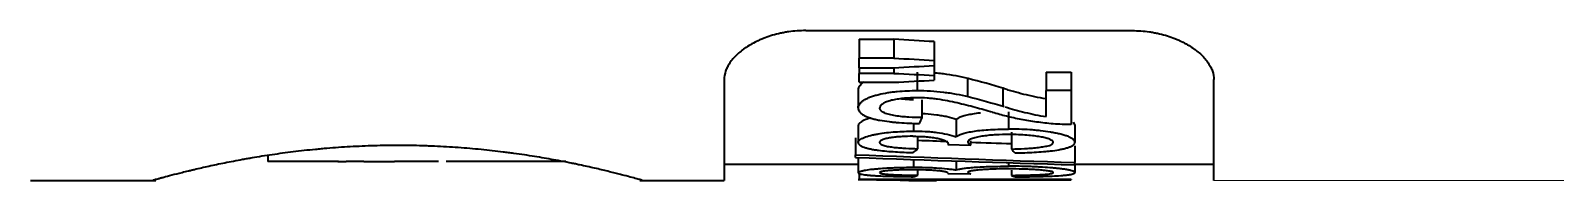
# Model space of a CAD drawing. Extents: x 6327 to 10269, y -393 to 3036.
# Drawn here: x 9446.32 to 9465.01, y 1339.28 to 1341.11 of the extents above; entities that cross this region are included whole.
import ezdxf

# ---------------------------------------------------------------- set-up
doc = ezdxf.new("R2010")
doc.units = 0
doc.header["$LTSCALE"] = 5
doc.layers.get('0').update_dxf_attribs({"linetype": 'CONTINUOUS', "lineweight": 0})
doc.layers.add('1', color=7, linetype='CONTINUOUS', true_color=0xffffff)

msp = doc.modelspace()

# ---------------------------------------------------------------- linework, layer by layer
msp.add_line((9460.823, 1339.276), (9476.723, 1339.276))
at = {"layer": '1', "color": 7, "linetype": 'Continuous', "lineweight": 35}
for p, q in [((9455.823, 1341.106), (9459.823, 1341.106)), ((9456.475, 1341.003), (9456.475, 1340.77)), ((9456.475, 1341.003), (9456.901, 1341.003)), ((9456.901, 1341.003), (9456.901, 1340.77)), ((9457.397, 1340.975), (9457.397, 1340.742)), ((9456.901, 1340.77), (9456.475, 1340.77)), ((9456.475, 1340.653), (9456.475, 1340.77)), ((9457.397, 1340.742), (9457.397, 1340.681)), ((9456.475, 1340.653), (9456.475, 1340.584)), ((9456.475, 1340.653), (9456.901, 1340.653)), ((9456.475, 1340.476), (9456.475, 1340.584)), ((9456.901, 1340.584), (9456.475, 1340.584)), ((9456.901, 1340.653), (9456.901, 1340.584)), ((9457.397, 1340.681), (9457.397, 1340.559)), ((9457.397, 1340.559), (9457.397, 1340.501)), ((9457.808, 1340.299), (9457.808, 1340.521)), ((9458.768, 1340.598), (9458.768, 1340.375)), ((9458.768, 1340.598), (9459.075, 1340.598)), ((9459.075, 1340.598), (9459.075, 1340.375)), ((9454.823, 1340.51), (9454.823, 1339.276)), ((9456.465, 1340.382), (9456.465, 1340.163)), ((9456.475, 1340.476), (9456.901, 1340.476)), ((9458.235, 1340.398), (9458.235, 1340.175)), ((9459.075, 1340.375), (9458.768, 1340.375)), ((9458.768, 1340.056), (9458.768, 1340.375)), ((9459.075, 1340.375), (9459.075, 1339.959)), ((9460.823, 1339.276), (9460.823, 1340.51)), ((9457.25, 1340.043), (9457.25, 1340.259)), ((9457.142, 1339.976), (9457.142, 1339.878)), ((9457.667, 1340.021), (9457.667, 1339.81)), ((9458.306, 1340.115), (9458.306, 1339.903)), ((9459.098, 1339.988), (9459.119, 1339.95)), ((9456.432, 1339.796), (9456.432, 1339.59)), ((9456.465, 1339.948), (9456.465, 1339.739)), ((9457.197, 1339.663), (9457.197, 1339.812)), ((9458.344, 1339.866), (9458.344, 1339.659)), ((9459.119, 1339.95), (9459.119, 1339.74)), ((9456.432, 1339.556), (9456.432, 1339.59)), ((9457.563, 1339.714), (9457.843, 1339.708)), ((9457.843, 1339.708), (9457.843, 1339.76)), ((9459.119, 1339.699), (9459.119, 1339.495)), ((9449.23, 1339.574), (9449.23, 1339.506)), ((9449.582, 1339.506), (9449.23, 1339.506)), ((9450.089, 1339.506), (9450.189, 1339.506)), ((9450.211, 1339.506), (9450.189, 1339.506)), ((9450.406, 1339.506), (9450.211, 1339.506)), ((9450.406, 1339.506), (9450.781, 1339.506)), ((9450.913, 1339.506), (9450.781, 1339.506)), ((9451.206, 1339.506), (9450.913, 1339.506)), ((9451.324, 1339.506), (9451.206, 1339.506)), ((9454.823, 1339.476), (9456.465, 1339.476)), ((9456.465, 1339.554), (9456.465, 1339.371)), ((9457.142, 1339.53), (9457.142, 1339.436)), ((9457.197, 1339.339), (9457.197, 1339.404)), ((9457.667, 1339.512), (9457.667, 1339.404)), ((9458.306, 1339.491), (9458.306, 1339.449)), ((9458.344, 1339.401), (9458.344, 1339.337)), ((9459.119, 1339.466), (9459.119, 1339.495)), ((9459.119, 1339.476), (9460.823, 1339.476)), ((9459.119, 1339.466), (9459.119, 1339.371)), ((9446.323, 1339.276), (9447.857, 1339.276)), ((9453.788, 1339.276), (9454.823, 1339.276)), ((9456.475, 1339.364), (9456.475, 1339.288)), ((9456.475, 1339.283), (9456.475, 1339.288)), ((9459.075, 1339.288), (9456.475, 1339.288)), ((9457.042, 1339.281), (9459.075, 1339.281)), ((9457.084, 1339.276), (9457.396, 1339.276)), ((9457.426, 1339.276), (9457.426, 1339.281)), ((9457.563, 1339.36), (9457.843, 1339.357)), ((9459.075, 1339.288), (9459.075, 1339.281))]:
    msp.add_line(p, q, dxfattribs=at)
for centre, major_axis, ratio, start_param, end_param in [((9498.887, 2069.396), (0, -729.612), 0.995424, 6.225343, 6.226026), ((9499.439, 2097.796), (0, 758.231), 0.995424, 3.085204, 3.085861), ((9416.944, 2059.353), (0, 719.822), 0.995037, 3.197409, 3.198101), ((9500.262, 2213.97), (0, 874.471), 0.995795, 3.091778, 3.092348), ((9418.012, 2100.703), (0, 761.232), 0.995037, 3.192957, 3.193612), ((9456.524, 1350.317), (0, 11.038), 0.179816, 3.497773, 3.515945), ((9472.137, 1754.094), (0, 414.809), 0.987887, 3.103258, 3.10982), ((9456.281, 1351.033), (0, 11.755), 0.306694, 3.381996, 3.398443), ((9472.109, 1745.404), (0, -405.918), 0.987887, 6.245989, 6.246903), ((9472.109, 1745.404), (0, -405.918), 0.987887, 6.247601, 6.248852), ((9459.005, 1350.555), (0, -11.278), 0.22723, 6.022337, 6.039108), ((9471.34, 1757.779), (0, -418.495), 0.987887, 6.247118, 6.253621), ((9456.822, 1351.125), (0, 11.849), 0.306694, 3.228942, 3.244828), ((9458.611, 1350.603), (0, -11.327), 0.22723, 6.179204, 6.195448)]:
    msp.add_ellipse(centre, major_axis=major_axis, ratio=ratio, start_param=start_param, end_param=end_param, dxfattribs=at)
for points, knots in [([(9455.823, 1341.106), (9455.751, 1341.106), (9455.681, 1341.101), (9455.596, 1341.089), (9455.579, 1341.086), (9455.545, 1341.08), (9455.528, 1341.077), (9455.479, 1341.066), (9455.447, 1341.058), (9455.384, 1341.039), (9455.354, 1341.029), (9455.31, 1341.013), (9455.296, 1341.007), (9455.268, 1340.995), (9455.254, 1340.989), (9455.186, 1340.958), (9455.137, 1340.931), (9455.082, 1340.894), (9455.071, 1340.887), (9455.051, 1340.872), (9455.04, 1340.864), (9455.011, 1340.841), (9454.993, 1340.825), (9454.943, 1340.777), (9454.915, 1340.744), (9454.88, 1340.694), (9454.87, 1340.677), (9454.853, 1340.643), (9454.846, 1340.626), (9454.829, 1340.576), (9454.823, 1340.543), (9454.823, 1340.51)], [0, 0, 0, 0, 0.125, 0.125, 0.15625, 0.15625, 0.1875, 0.1875, 0.25, 0.25, 0.3125, 0.3125, 0.34375, 0.34375, 0.375, 0.375, 0.5, 0.5, 0.53125, 0.53125, 0.5625, 0.5625, 0.625, 0.625, 0.75, 0.75, 0.8125, 0.8125, 0.875, 0.875, 1, 1, 1, 1]), ([(9459.823, 1341.106), (9459.894, 1341.106), (9459.964, 1341.101), (9460.05, 1341.089), (9460.067, 1341.086), (9460.101, 1341.08), (9460.117, 1341.077), (9460.167, 1341.066), (9460.199, 1341.058), (9460.262, 1341.039), (9460.292, 1341.029), (9460.336, 1341.013), (9460.35, 1341.007), (9460.378, 1340.995), (9460.392, 1340.989), (9460.46, 1340.958), (9460.508, 1340.931), (9460.564, 1340.894), (9460.574, 1340.887), (9460.595, 1340.872), (9460.605, 1340.864), (9460.635, 1340.841), (9460.653, 1340.825), (9460.703, 1340.777), (9460.731, 1340.744), (9460.765, 1340.694), (9460.775, 1340.677), (9460.793, 1340.643), (9460.8, 1340.626), (9460.817, 1340.576), (9460.823, 1340.543), (9460.823, 1340.51)], [0, 0, 0, 0, 0.125, 0.125, 0.15625, 0.15625, 0.1875, 0.1875, 0.25, 0.25, 0.3125, 0.3125, 0.34375, 0.34375, 0.375, 0.375, 0.5, 0.5, 0.53125, 0.53125, 0.5625, 0.5625, 0.625, 0.625, 0.75, 0.75, 0.8125, 0.8125, 0.875, 0.875, 1, 1, 1, 1]), ([(9457.811, 1340.521), (9457.763, 1340.533), (9457.666, 1340.554), (9457.564, 1340.57), (9457.485, 1340.58), (9457.459, 1340.583), (9457.42, 1340.587), (9457.409, 1340.588), (9457.397, 1340.589)], [0, 0, 0, 0, 0.368468, 0.736936, 0.736936, 0.921169, 0.921169, 1, 1, 1, 1]), ([(9456.533, 1340.477), (9456.522, 1340.47), (9456.513, 1340.463), (9456.501, 1340.452), (9456.496, 1340.448), (9456.489, 1340.44), (9456.486, 1340.435), (9456.471, 1340.415), (9456.465, 1340.398), (9456.465, 1340.382)], [0, 0, 0, 0, 0.238521, 0.238521, 0.365434, 0.365434, 0.492347, 0.492347, 1, 1, 1, 1]), ([(9456.465, 1340.163), (9456.465, 1340.18), (9456.471, 1340.196), (9456.486, 1340.216), (9456.489, 1340.22), (9456.497, 1340.228), (9456.509, 1340.239), (9456.524, 1340.25), (9456.541, 1340.261), (9456.547, 1340.264), (9456.56, 1340.271), (9456.566, 1340.275), (9456.587, 1340.284), (9456.601, 1340.29), (9456.632, 1340.302), (9456.648, 1340.307), (9456.681, 1340.317), (9456.699, 1340.322), (9456.752, 1340.335), (9456.789, 1340.342), (9456.846, 1340.351), (9456.865, 1340.354), (9456.904, 1340.359), (9456.924, 1340.361), (9456.984, 1340.367), (9457.024, 1340.369), (9457.105, 1340.373), (9457.146, 1340.374), (9457.187, 1340.374)], [0, 0, 0, 0, 0.125, 0.125, 0.15625, 0.15625, 0.1875, 0.25, 0.25, 0.28125, 0.28125, 0.3125, 0.3125, 0.375, 0.375, 0.4375, 0.4375, 0.5, 0.5, 0.625, 0.625, 0.6875, 0.6875, 0.75, 0.75, 0.875, 0.875, 1, 1, 1, 1]), ([(9457.187, 1340.374), (9457.242, 1340.374), (9457.296, 1340.372), (9457.403, 1340.365), (9457.457, 1340.361), (9457.535, 1340.351), (9457.561, 1340.348), (9457.613, 1340.34), (9457.639, 1340.336), (9457.715, 1340.322), (9457.764, 1340.311), (9457.811, 1340.3)], [0, 0, 0, 0, 0.25, 0.25, 0.5, 0.5, 0.625, 0.625, 0.75, 0.75, 1, 1, 1, 1]), ([(9458.767, 1340.271), (9458.673, 1340.287), (9458.582, 1340.306), (9458.451, 1340.338), (9458.386, 1340.356), (9458.324, 1340.374), (9458.283, 1340.387), (9458.263, 1340.394), (9458.243, 1340.401)], [0, 0, 0, 0, 0.5, 0.5, 0.75, 0.875, 0.875, 1, 1, 1, 1]), ([(9456.465, 1340.163), (9456.465, 1340.146), (9456.471, 1340.13), (9456.485, 1340.11), (9456.488, 1340.106), (9456.496, 1340.099), (9456.508, 1340.088), (9456.524, 1340.077), (9456.548, 1340.064), (9456.561, 1340.058), (9456.59, 1340.046), (9456.605, 1340.041), (9456.638, 1340.031), (9456.656, 1340.027), (9456.691, 1340.018), (9456.71, 1340.015), (9456.766, 1340.004), (9456.805, 1339.999), (9456.865, 1339.992), (9456.885, 1339.99), (9456.926, 1339.986), (9456.946, 1339.984), (9457.008, 1339.979), (9457.049, 1339.977), (9457.133, 1339.973), (9457.174, 1339.972), (9457.216, 1339.971)], [0, 0, 0, 0, 0.125, 0.125, 0.15625, 0.15625, 0.1875, 0.25, 0.25, 0.3125, 0.3125, 0.375, 0.375, 0.4375, 0.4375, 0.5, 0.5, 0.625, 0.625, 0.6875, 0.6875, 0.75, 0.75, 0.875, 0.875, 1, 1, 1, 1]), ([(9457.179, 1340.286), (9457.129, 1340.286), (9457.079, 1340.284), (9457.018, 1340.278), (9457.006, 1340.277), (9456.982, 1340.274), (9456.97, 1340.272), (9456.935, 1340.267), (9456.912, 1340.263), (9456.879, 1340.256), (9456.868, 1340.253), (9456.847, 1340.247), (9456.827, 1340.241), (9456.808, 1340.234), (9456.795, 1340.228), (9456.791, 1340.226), (9456.783, 1340.222), (9456.779, 1340.22), (9456.768, 1340.214), (9456.761, 1340.21), (9456.753, 1340.203), (9456.75, 1340.201), (9456.745, 1340.196), (9456.743, 1340.194), (9456.733, 1340.182), (9456.729, 1340.172), (9456.729, 1340.162)], [0, 0, 0, 0, 0.25, 0.25, 0.3125, 0.3125, 0.375, 0.375, 0.5, 0.5, 0.5625, 0.5625, 0.625, 0.6875, 0.6875, 0.71875, 0.71875, 0.75, 0.75, 0.8125, 0.8125, 0.84375, 0.84375, 0.875, 0.875, 1, 1, 1, 1]), ([(9457.25, 1340.043), (9457.194, 1340.043), (9457.138, 1340.045), (9457.056, 1340.049), (9457.029, 1340.052), (9456.988, 1340.056), (9456.975, 1340.057), (9456.948, 1340.061), (9456.935, 1340.062), (9456.909, 1340.067), (9456.896, 1340.069), (9456.872, 1340.074), (9456.86, 1340.077), (9456.825, 1340.086), (9456.804, 1340.093), (9456.781, 1340.103), (9456.777, 1340.105), (9456.769, 1340.11), (9456.757, 1340.116), (9456.748, 1340.124), (9456.741, 1340.132), (9456.739, 1340.134), (9456.735, 1340.14), (9456.731, 1340.148), (9456.729, 1340.156), (9456.729, 1340.162)], [0, 0, 0, 0, 0.25, 0.25, 0.375, 0.375, 0.4375, 0.4375, 0.5, 0.5, 0.5625, 0.5625, 0.625, 0.625, 0.75, 0.75, 0.78125, 0.78125, 0.8125, 0.875, 0.875, 0.90625, 0.90625, 0.9375, 1, 1, 1, 1]), ([(9457.141, 1340.261), (9457.122, 1340.261), (9457.103, 1340.262), (9457.056, 1340.265), (9457.029, 1340.267), (9456.993, 1340.271), (9456.985, 1340.272), (9456.977, 1340.273)], [0, 0, 0, 0, 0.349547, 0.349547, 0.850935, 0.850935, 1, 1, 1, 1]), ([(9458.112, 1340.108), (9458.041, 1340.128), (9457.97, 1340.147), (9457.862, 1340.177), (9457.825, 1340.186), (9457.751, 1340.205), (9457.714, 1340.214), (9457.6, 1340.241), (9457.522, 1340.256), (9457.417, 1340.27), (9457.396, 1340.273), (9457.353, 1340.277), (9457.332, 1340.279), (9457.267, 1340.284), (9457.223, 1340.286), (9457.179, 1340.286)], [0, 0, 0, 0, 0.25, 0.25, 0.375, 0.375, 0.5, 0.5, 0.75, 0.75, 0.8125, 0.8125, 0.875, 0.875, 1, 1, 1, 1]), ([(9458.267, 1340.174), (9458.344, 1340.149), (9458.424, 1340.127), (9458.591, 1340.087), (9458.677, 1340.07), (9458.767, 1340.055)], [0, 0, 0, 0, 0.5, 0.5, 1, 1, 1, 1]), ([(9456.623, 1340.038), (9456.621, 1340.037), (9456.619, 1340.037), (9456.588, 1340.029), (9456.561, 1340.021), (9456.533, 1340.009), (9456.527, 1340.006), (9456.517, 1340.002), (9456.512, 1339.999), (9456.499, 1339.992), (9456.491, 1339.986), (9456.482, 1339.978), (9456.479, 1339.975), (9456.474, 1339.97), (9456.472, 1339.967), (9456.467, 1339.959), (9456.465, 1339.953), (9456.465, 1339.948)], [0, 0, 0, 0, 0.02172, 0.02172, 0.347813, 0.347813, 0.429337, 0.429337, 0.51086, 0.51086, 0.673907, 0.673907, 0.75543, 0.75543, 0.836953, 0.836953, 1, 1, 1, 1]), ([(9457.667, 1340.021), (9457.633, 1340.032), (9457.596, 1340.043), (9457.536, 1340.056), (9457.515, 1340.06), (9457.482, 1340.066), (9457.471, 1340.068), (9457.449, 1340.071), (9457.438, 1340.073), (9457.382, 1340.08), (9457.335, 1340.085), (9457.274, 1340.088), (9457.262, 1340.089), (9457.25, 1340.089)], [0, 0, 0, 0, 0.308126, 0.308126, 0.462189, 0.462189, 0.539221, 0.539221, 0.616252, 0.616252, 0.924378, 0.924378, 1, 1, 1, 1]), ([(9457.963, 1340.099), (9457.96, 1340.099), (9457.925, 1340.095), (9457.864, 1340.087), (9457.792, 1340.072), (9457.736, 1340.056), (9457.694, 1340.039), (9457.675, 1340.027), (9457.667, 1340.021)], [0, 0, 0, 0, 0.015873, 0.213686, 0.411498, 0.609311, 0.807124, 1, 1, 1, 1]), ([(9458.853, 1339.966), (9458.785, 1339.973), (9458.718, 1339.98), (9458.588, 1339.998), (9458.461, 1340.019), (9458.341, 1340.045), (9458.252, 1340.067), (9458.223, 1340.074), (9458.167, 1340.09), (9458.139, 1340.099), (9458.112, 1340.107)], [0, 0, 0, 0, 0.25, 0.25, 0.5, 0.75, 0.75, 0.875, 0.875, 1, 1, 1, 1]), ([(9456.465, 1339.739), (9456.465, 1339.75), (9456.472, 1339.76), (9456.497, 1339.782), (9456.516, 1339.792), (9456.561, 1339.81), (9456.588, 1339.818), (9456.631, 1339.829), (9456.646, 1339.833), (9456.678, 1339.839), (9456.694, 1339.842), (9456.742, 1339.851), (9456.776, 1339.856), (9456.846, 1339.864), (9456.882, 1339.867), (9456.955, 1339.872), (9456.991, 1339.874), (9457.065, 1339.877), (9457.102, 1339.878), (9457.139, 1339.878)], [0, 0, 0, 0, 0.125, 0.125, 0.25, 0.25, 0.375, 0.375, 0.4375, 0.4375, 0.5, 0.5, 0.625, 0.625, 0.75, 0.75, 0.875, 0.875, 1, 1, 1, 1]), ([(9457.133, 1339.815), (9457.089, 1339.815), (9457.046, 1339.814), (9456.982, 1339.81), (9456.961, 1339.809), (9456.919, 1339.805), (9456.898, 1339.802), (9456.868, 1339.798), (9456.859, 1339.796), (9456.839, 1339.793), (9456.83, 1339.791), (9456.803, 1339.785), (9456.787, 1339.781), (9456.769, 1339.775), (9456.766, 1339.773), (9456.76, 1339.771), (9456.756, 1339.769), (9456.748, 1339.765), (9456.743, 1339.762), (9456.737, 1339.757), (9456.735, 1339.756), (9456.732, 1339.753), (9456.731, 1339.751), (9456.728, 1339.746), (9456.727, 1339.743), (9456.727, 1339.74)], [0, 0, 0, 0, 0.25, 0.25, 0.375, 0.375, 0.5, 0.5, 0.5625, 0.5625, 0.625, 0.625, 0.75, 0.75, 0.78125, 0.78125, 0.8125, 0.8125, 0.875, 0.875, 0.90625, 0.90625, 0.9375, 0.9375, 1, 1, 1, 1]), ([(9457.133, 1339.815), (9457.183, 1339.815), (9457.232, 1339.814), (9457.305, 1339.809), (9457.328, 1339.807), (9457.364, 1339.803), (9457.375, 1339.801), (9457.398, 1339.798), (9457.42, 1339.794), (9457.441, 1339.79), (9457.461, 1339.785), (9457.47, 1339.783), (9457.498, 1339.775), (9457.513, 1339.769), (9457.53, 1339.762), (9457.533, 1339.76), (9457.539, 1339.757), (9457.547, 1339.752), (9457.558, 1339.743), (9457.563, 1339.736), (9457.566, 1339.729), (9457.567, 1339.725), (9457.567, 1339.722)], [0, 0, 0, 0, 0.25, 0.25, 0.375, 0.375, 0.4375, 0.4375, 0.5, 0.5625, 0.5625, 0.625, 0.625, 0.75, 0.75, 0.78125, 0.78125, 0.8125, 0.875, 0.9375, 0.9375, 1, 1, 1, 1]), ([(9457.139, 1339.877), (9457.188, 1339.879), (9457.237, 1339.878), (9457.309, 1339.874), (9457.333, 1339.872), (9457.38, 1339.868), (9457.404, 1339.866), (9457.471, 1339.857), (9457.514, 1339.849), (9457.596, 1339.831), (9457.633, 1339.821), (9457.667, 1339.81)], [0, 0, 0, 0, 0.25, 0.25, 0.375, 0.375, 0.5, 0.5, 0.75, 0.75, 1, 1, 1, 1]), ([(9457.667, 1339.81), (9457.675, 1339.816), (9457.694, 1339.828), (9457.736, 1339.845), (9457.792, 1339.861), (9457.865, 1339.875), (9457.953, 1339.887), (9458.056, 1339.896), (9458.173, 1339.901), (9458.26, 1339.903), (9458.306, 1339.903)], [0, 0, 0, 0, 0.122262, 0.247653, 0.373044, 0.498435, 0.623827, 0.749218, 0.874609, 1, 1, 1, 1]), ([(9458.312, 1339.837), (9458.258, 1339.837), (9458.205, 1339.835), (9458.126, 1339.831), (9458.1, 1339.829), (9458.061, 1339.826), (9458.048, 1339.824), (9458.023, 1339.821), (9458.01, 1339.82), (9457.973, 1339.814), (9457.95, 1339.81), (9457.916, 1339.803), (9457.905, 1339.801), (9457.885, 1339.795), (9457.875, 1339.792), (9457.857, 1339.786), (9457.849, 1339.783), (9457.834, 1339.776), (9457.828, 1339.772), (9457.817, 1339.765), (9457.813, 1339.761), (9457.81, 1339.755), (9457.809, 1339.753), (9457.807, 1339.749), (9457.807, 1339.747), (9457.807, 1339.745)], [0, 0, 0, 0, 0.25, 0.25, 0.375, 0.375, 0.4375, 0.4375, 0.5, 0.5, 0.625, 0.625, 0.6875, 0.6875, 0.75, 0.75, 0.8125, 0.8125, 0.875, 0.875, 0.9375, 0.9375, 0.96875, 0.96875, 1, 1, 1, 1]), ([(9459.119, 1339.74), (9459.119, 1339.747), (9459.116, 1339.757), (9459.109, 1339.766), (9459.104, 1339.773), (9459.1, 1339.776), (9459.089, 1339.786), (9459.079, 1339.792), (9459.062, 1339.8), (9459.056, 1339.803), (9459.044, 1339.809), (9459.037, 1339.812), (9459.015, 1339.82), (9459, 1339.825), (9458.968, 1339.834), (9458.95, 1339.839), (9458.915, 1339.847), (9458.896, 1339.851), (9458.859, 1339.859), (9458.839, 1339.862), (9458.78, 1339.872), (9458.74, 1339.878), (9458.677, 1339.885), (9458.656, 1339.887), (9458.613, 1339.891), (9458.591, 1339.893), (9458.483, 1339.9), (9458.395, 1339.903), (9458.306, 1339.903)], [0, 0, 0, 0, 0.0625, 0.09375, 0.09375, 0.125, 0.125, 0.1875, 0.1875, 0.21875, 0.21875, 0.25, 0.25, 0.3125, 0.3125, 0.375, 0.375, 0.4375, 0.4375, 0.5, 0.5, 0.625, 0.625, 0.6875, 0.6875, 0.75, 0.75, 1, 1, 1, 1]), ([(9450.829, 1339.703), (9450.729, 1339.703), (9450.63, 1339.702), (9450.434, 1339.696), (9450.24, 1339.688), (9450.049, 1339.675), (9449.931, 1339.665), (9449.908, 1339.663), (9449.861, 1339.658), (9449.837, 1339.656), (9449.767, 1339.649), (9449.721, 1339.645), (9449.585, 1339.63), (9449.408, 1339.608), (9449.241, 1339.583), (9449.118, 1339.564), (9449.078, 1339.557), (9449.019, 1339.547), (9448.999, 1339.543), (9448.96, 1339.537), (9448.864, 1339.519), (9448.701, 1339.488), (9448.505, 1339.447), (9448.388, 1339.42), (9448.319, 1339.404), (9448.306, 1339.401), (9448.279, 1339.394), (9448.24, 1339.385), (9448.204, 1339.376), (9448.134, 1339.359), (9448.05, 1339.338), (9447.984, 1339.32), (9447.94, 1339.308), (9447.927, 1339.305), (9447.909, 1339.3), (9447.903, 1339.298), (9447.892, 1339.295), (9447.866, 1339.288), (9447.833, 1339.279), (9447.823, 1339.276), (9447.823, 1339.276), (9447.823, 1339.276), (9447.823, 1339.276)], [0, 0, 0, 0, 0.062469, 0.062469, 0.124939, 0.187408, 0.187408, 0.203026, 0.203026, 0.218643, 0.218643, 0.249878, 0.249878, 0.312347, 0.374817, 0.374817, 0.406051, 0.406051, 0.421669, 0.421669, 0.437286, 0.499756, 0.562225, 0.624694, 0.624694, 0.640312, 0.640312, 0.655929, 0.687164, 0.687164, 0.749633, 0.812103, 0.812103, 0.843338, 0.843338, 0.858955, 0.858955, 0.874572, 0.937042, 0.999511, 0.999511, 1, 1, 1, 1]), ([(9453.823, 1339.276), (9453.823, 1339.276), (9453.818, 1339.277), (9453.799, 1339.283), (9453.785, 1339.287), (9453.747, 1339.297), (9453.699, 1339.31), (9453.633, 1339.328), (9453.586, 1339.34), (9453.576, 1339.342), (9453.556, 1339.347), (9453.546, 1339.35), (9453.515, 1339.358), (9453.493, 1339.364), (9453.423, 1339.381), (9453.323, 1339.405), (9453.207, 1339.432), (9453.114, 1339.452), (9453.083, 1339.459), (9453.033, 1339.469), (9453.016, 1339.473), (9452.983, 1339.48), (9452.897, 1339.497), (9452.735, 1339.528), (9452.501, 1339.569), (9452.334, 1339.594), (9452.225, 1339.608), (9452.203, 1339.611), (9452.159, 1339.617), (9452.093, 1339.626), (9452.026, 1339.633), (9451.89, 1339.649), (9451.707, 1339.667), (9451.517, 1339.68), (9451.372, 1339.689), (9451.323, 1339.691), (9451.25, 1339.694), (9451.225, 1339.695), (9451.176, 1339.697), (9451.052, 1339.701), (9450.928, 1339.703), (9450.829, 1339.703)], [0, 0, 0, 0, 0.0608, 0.0608, 0.123414, 0.123414, 0.186027, 0.24864, 0.24864, 0.264293, 0.264293, 0.279947, 0.279947, 0.311253, 0.311253, 0.373867, 0.43648, 0.43648, 0.467787, 0.467787, 0.48344, 0.48344, 0.499093, 0.561707, 0.62432, 0.686933, 0.686933, 0.702587, 0.702587, 0.71824, 0.749547, 0.749547, 0.81216, 0.874773, 0.874773, 0.90608, 0.90608, 0.921733, 0.921733, 0.937387, 1, 1, 1, 1]), ([(9456.465, 1339.739), (9456.465, 1339.728), (9456.471, 1339.717), (9456.487, 1339.705), (9456.491, 1339.703), (9456.498, 1339.698), (9456.511, 1339.691), (9456.527, 1339.685), (9456.544, 1339.679), (9456.55, 1339.677), (9456.563, 1339.673), (9456.582, 1339.668), (9456.603, 1339.663), (9456.633, 1339.657), (9456.648, 1339.654), (9456.68, 1339.649), (9456.696, 1339.647), (9456.746, 1339.64), (9456.78, 1339.637), (9456.849, 1339.63), (9456.884, 1339.628), (9456.956, 1339.623), (9456.993, 1339.621), (9457.066, 1339.618), (9457.102, 1339.617), (9457.139, 1339.616)], [0, 0, 0, 0, 0.125, 0.125, 0.15625, 0.15625, 0.1875, 0.25, 0.25, 0.28125, 0.28125, 0.3125, 0.375, 0.375, 0.4375, 0.4375, 0.5, 0.5, 0.625, 0.625, 0.75, 0.75, 0.875, 0.875, 1, 1, 1, 1]), ([(9456.727, 1339.74), (9456.727, 1339.733), (9456.732, 1339.726), (9456.746, 1339.716), (9456.752, 1339.713), (9456.766, 1339.707), (9456.774, 1339.704), (9456.8, 1339.697), (9456.82, 1339.693), (9456.851, 1339.687), (9456.862, 1339.686), (9456.885, 1339.683), (9456.896, 1339.681), (9456.93, 1339.677), (9456.954, 1339.675), (9457.001, 1339.672), (9457.025, 1339.67), (9457.098, 1339.666), (9457.147, 1339.665), (9457.197, 1339.663)], [0, 0, 0, 0, 0.125, 0.125, 0.1875, 0.1875, 0.25, 0.25, 0.375, 0.375, 0.4375, 0.4375, 0.5, 0.5, 0.625, 0.625, 0.75, 0.75, 1, 1, 1, 1]), ([(9457.563, 1339.714), (9457.564, 1339.715), (9457.565, 1339.716), (9457.567, 1339.719), (9457.567, 1339.721), (9457.568, 1339.722)], [0, 0, 0, 0, 0.5, 0.5, 1, 1, 1, 1]), ([(9457.807, 1339.745), (9457.809, 1339.738), (9457.812, 1339.732), (9457.824, 1339.72), (9457.832, 1339.714), (9457.843, 1339.708)], [0, 0, 0, 0, 0.5, 0.5, 1, 1, 1, 1]), ([(9458.344, 1339.659), (9458.397, 1339.66), (9458.45, 1339.662), (9458.528, 1339.667), (9458.554, 1339.668), (9458.605, 1339.672), (9458.631, 1339.675), (9458.681, 1339.68), (9458.705, 1339.683), (9458.74, 1339.689), (9458.751, 1339.691), (9458.773, 1339.695), (9458.783, 1339.697), (9458.803, 1339.703), (9458.811, 1339.705), (9458.823, 1339.71), (9458.827, 1339.712), (9458.834, 1339.715), (9458.837, 1339.717), (9458.845, 1339.722), (9458.849, 1339.725), (9458.854, 1339.733), (9458.855, 1339.737), (9458.855, 1339.741)], [0, 0, 0, 0, 0.25, 0.25, 0.375, 0.375, 0.5, 0.5, 0.625, 0.625, 0.6875, 0.6875, 0.75, 0.75, 0.8125, 0.8125, 0.84375, 0.84375, 0.875, 0.875, 0.9375, 0.9375, 1, 1, 1, 1]), ([(9458.386, 1339.611), (9458.426, 1339.612), (9458.465, 1339.613), (9458.544, 1339.615), (9458.583, 1339.617), (9458.66, 1339.622), (9458.698, 1339.624), (9458.755, 1339.629), (9458.774, 1339.631), (9458.811, 1339.635), (9458.829, 1339.637), (9458.883, 1339.644), (9458.917, 1339.649), (9458.965, 1339.659), (9458.981, 1339.662), (9459.003, 1339.668), (9459.01, 1339.67), (9459.024, 1339.674), (9459.031, 1339.676), (9459.05, 1339.682), (9459.061, 1339.687), (9459.077, 1339.694), (9459.081, 1339.696), (9459.09, 1339.701), (9459.102, 1339.709), (9459.11, 1339.717), (9459.115, 1339.726), (9459.117, 1339.729), (9459.118, 1339.734), (9459.119, 1339.737), (9459.119, 1339.74)], [0, 0, 0, 0, 0.125, 0.125, 0.25, 0.25, 0.375, 0.375, 0.4375, 0.4375, 0.5, 0.5, 0.625, 0.625, 0.6875, 0.6875, 0.71875, 0.71875, 0.75, 0.75, 0.8125, 0.8125, 0.84375, 0.84375, 0.875, 0.9375, 0.9375, 0.96875, 0.96875, 1, 1, 1, 1]), ([(9451.879, 1339.506), (9451.759, 1339.506), (9451.549, 1339.506), (9451.426, 1339.506), (9451.415, 1339.506), (9451.416, 1339.506)], [0, 0, 0, 0, 0.445135, 0.890269, 1, 1, 1, 1]), ([(9456.465, 1339.371), (9456.465, 1339.373), (9456.467, 1339.376), (9456.472, 1339.379), (9456.474, 1339.381), (9456.479, 1339.383), (9456.482, 1339.384), (9456.492, 1339.388), (9456.5, 1339.39), (9456.514, 1339.394), (9456.519, 1339.395), (9456.53, 1339.397), (9456.535, 1339.398), (9456.564, 1339.404), (9456.591, 1339.408), (9456.635, 1339.413), (9456.651, 1339.415), (9456.682, 1339.418), (9456.698, 1339.419), (9456.747, 1339.423), (9456.78, 1339.426), (9456.832, 1339.429), (9456.85, 1339.43), (9456.885, 1339.431), (9456.903, 1339.432), (9456.957, 1339.434), (9456.993, 1339.435), (9457.066, 1339.436), (9457.102, 1339.436), (9457.139, 1339.436)], [0, 0, 0, 0, 0.0625, 0.0625, 0.09375, 0.09375, 0.125, 0.125, 0.1875, 0.1875, 0.21875, 0.21875, 0.25, 0.25, 0.375, 0.375, 0.4375, 0.4375, 0.5, 0.5, 0.625, 0.625, 0.6875, 0.6875, 0.75, 0.75, 0.875, 0.875, 1, 1, 1, 1]), ([(9457.133, 1339.406), (9457.09, 1339.406), (9457.047, 1339.405), (9456.984, 1339.404), (9456.963, 1339.403), (9456.932, 1339.401), (9456.921, 1339.401), (9456.901, 1339.4), (9456.891, 1339.399), (9456.861, 1339.397), (9456.842, 1339.396), (9456.815, 1339.393), (9456.806, 1339.392), (9456.79, 1339.39), (9456.782, 1339.389), (9456.767, 1339.387), (9456.761, 1339.385), (9456.749, 1339.383), (9456.744, 1339.381), (9456.735, 1339.379), (9456.732, 1339.377), (9456.728, 1339.374), (9456.727, 1339.373), (9456.727, 1339.371)], [0, 0, 0, 0, 0.25, 0.25, 0.375, 0.375, 0.4375, 0.4375, 0.5, 0.5, 0.625, 0.625, 0.6875, 0.6875, 0.75, 0.75, 0.8125, 0.8125, 0.875, 0.875, 0.9375, 0.9375, 1, 1, 1, 1]), ([(9457.567, 1339.363), (9457.567, 1339.366), (9457.564, 1339.37), (9457.555, 1339.374), (9457.553, 1339.374), (9457.549, 1339.376), (9457.541, 1339.378), (9457.532, 1339.38), (9457.519, 1339.383), (9457.511, 1339.385), (9457.495, 1339.387), (9457.486, 1339.389), (9457.468, 1339.391), (9457.458, 1339.392), (9457.438, 1339.394), (9457.428, 1339.395), (9457.396, 1339.398), (9457.373, 1339.399), (9457.339, 1339.401), (9457.327, 1339.402), (9457.303, 1339.403), (9457.291, 1339.403), (9457.231, 1339.405), (9457.182, 1339.406), (9457.133, 1339.406)], [0, 0, 0, 0, 0.125, 0.125, 0.15625, 0.15625, 0.1875, 0.25, 0.25, 0.3125, 0.3125, 0.375, 0.375, 0.4375, 0.4375, 0.5, 0.5, 0.625, 0.625, 0.6875, 0.6875, 0.75, 0.75, 1, 1, 1, 1]), ([(9457.139, 1339.436), (9457.188, 1339.437), (9457.236, 1339.436), (9457.308, 1339.435), (9457.332, 1339.434), (9457.367, 1339.432), (9457.379, 1339.432), (9457.402, 1339.43), (9457.413, 1339.43), (9457.47, 1339.426), (9457.513, 1339.422), (9457.564, 1339.417), (9457.574, 1339.416), (9457.594, 1339.414), (9457.623, 1339.41), (9457.65, 1339.406), (9457.667, 1339.404)], [0, 0, 0, 0, 0.25, 0.25, 0.375, 0.375, 0.4375, 0.4375, 0.5, 0.5, 0.75, 0.75, 0.8125, 0.8125, 0.875, 1, 1, 1, 1]), ([(9457.667, 1339.404), (9457.675, 1339.406), (9457.694, 1339.412), (9457.736, 1339.42), (9457.794, 1339.428), (9457.867, 1339.435), (9457.955, 1339.441), (9458.057, 1339.445), (9458.173, 1339.448), (9458.261, 1339.449), (9458.306, 1339.449)], [0, 0, 0, 0, 0.122256, 0.247648, 0.37304, 0.498432, 0.623824, 0.749216, 0.874608, 1, 1, 1, 1]), ([(9458.312, 1339.416), (9458.259, 1339.416), (9458.206, 1339.416), (9458.128, 1339.414), (9458.102, 1339.413), (9458.064, 1339.411), (9458.051, 1339.41), (9458.026, 1339.409), (9458.013, 1339.408), (9457.976, 1339.406), (9457.953, 1339.404), (9457.919, 1339.401), (9457.908, 1339.399), (9457.887, 1339.397), (9457.877, 1339.395), (9457.859, 1339.393), (9457.85, 1339.391), (9457.839, 1339.389), (9457.835, 1339.388), (9457.829, 1339.386), (9457.826, 1339.385), (9457.818, 1339.383), (9457.814, 1339.381), (9457.81, 1339.378), (9457.809, 1339.377), (9457.807, 1339.375), (9457.807, 1339.374), (9457.807, 1339.373)], [0, 0, 0, 0, 0.25, 0.25, 0.375, 0.375, 0.4375, 0.4375, 0.5, 0.5, 0.625, 0.625, 0.6875, 0.6875, 0.75, 0.75, 0.8125, 0.8125, 0.84375, 0.84375, 0.875, 0.875, 0.9375, 0.9375, 0.96875, 0.96875, 1, 1, 1, 1]), ([(9459.119, 1339.371), (9459.119, 1339.374), (9459.116, 1339.379), (9459.109, 1339.383), (9459.103, 1339.386), (9459.1, 1339.388), (9459.088, 1339.392), (9459.078, 1339.395), (9459.06, 1339.399), (9459.054, 1339.401), (9459.041, 1339.404), (9459.033, 1339.405), (9459.012, 1339.409), (9458.996, 1339.411), (9458.963, 1339.416), (9458.946, 1339.418), (9458.919, 1339.421), (9458.91, 1339.422), (9458.891, 1339.424), (9458.863, 1339.427), (9458.834, 1339.429), (9458.775, 1339.434), (9458.735, 1339.437), (9458.673, 1339.44), (9458.651, 1339.441), (9458.609, 1339.443), (9458.588, 1339.444), (9458.481, 1339.448), (9458.394, 1339.449), (9458.306, 1339.449)], [0, 0, 0, 0, 0.0625, 0.09375, 0.09375, 0.125, 0.125, 0.1875, 0.1875, 0.21875, 0.21875, 0.25, 0.25, 0.3125, 0.3125, 0.375, 0.375, 0.40625, 0.40625, 0.4375, 0.5, 0.5, 0.625, 0.625, 0.6875, 0.6875, 0.75, 0.75, 1, 1, 1, 1]), ([(9458.855, 1339.372), (9458.855, 1339.374), (9458.854, 1339.376), (9458.847, 1339.379), (9458.842, 1339.381), (9458.83, 1339.385), (9458.822, 1339.387), (9458.805, 1339.39), (9458.796, 1339.391), (9458.776, 1339.394), (9458.765, 1339.396), (9458.743, 1339.398), (9458.731, 1339.4), (9458.695, 1339.403), (9458.669, 1339.405), (9458.63, 1339.408), (9458.617, 1339.408), (9458.59, 1339.41), (9458.577, 1339.41), (9458.536, 1339.412), (9458.508, 1339.413), (9458.425, 1339.416), (9458.369, 1339.416), (9458.312, 1339.416)], [0, 0, 0, 0, 0.0625, 0.0625, 0.125, 0.125, 0.1875, 0.1875, 0.25, 0.25, 0.3125, 0.3125, 0.375, 0.375, 0.5, 0.5, 0.5625, 0.5625, 0.625, 0.625, 0.75, 0.75, 1, 1, 1, 1]), ([(9456.465, 1339.371), (9456.465, 1339.366), (9456.472, 1339.361), (9456.488, 1339.356), (9456.492, 1339.355), (9456.5, 1339.353), (9456.513, 1339.35), (9456.529, 1339.347), (9456.546, 1339.345), (9456.553, 1339.344), (9456.565, 1339.343), (9456.572, 1339.342), (9456.592, 1339.34), (9456.607, 1339.339), (9456.636, 1339.336), (9456.652, 1339.335), (9456.683, 1339.333), (9456.7, 1339.333), (9456.749, 1339.33), (9456.783, 1339.329), (9456.852, 1339.327), (9456.887, 1339.326), (9456.958, 1339.324), (9456.994, 1339.323), (9457.066, 1339.322), (9457.103, 1339.322), (9457.139, 1339.321)], [0, 0, 0, 0, 0.125, 0.125, 0.15625, 0.15625, 0.1875, 0.25, 0.25, 0.28125, 0.28125, 0.3125, 0.3125, 0.375, 0.375, 0.4375, 0.4375, 0.5, 0.5, 0.625, 0.625, 0.75, 0.75, 0.875, 0.875, 1, 1, 1, 1]), ([(9457.117, 1339.276), (9457.074, 1339.276), (9457.028, 1339.276), (9456.93, 1339.277), (9456.878, 1339.278), (9456.809, 1339.279), (9456.795, 1339.279), (9456.767, 1339.279), (9456.752, 1339.28), (9456.709, 1339.28), (9456.68, 1339.281), (9456.59, 1339.282), (9456.529, 1339.283), (9456.465, 1339.283)], [0, 0, 0, 0, 0.25, 0.25, 0.5, 0.5, 0.5625, 0.5625, 0.625, 0.625, 0.75, 0.75, 1, 1, 1, 1]), ([(9456.727, 1339.371), (9456.727, 1339.37), (9456.728, 1339.368), (9456.732, 1339.366), (9456.734, 1339.365), (9456.737, 1339.363), (9456.74, 1339.363), (9456.747, 1339.361), (9456.753, 1339.359), (9456.764, 1339.357), (9456.768, 1339.357), (9456.776, 1339.356), (9456.789, 1339.354), (9456.803, 1339.353), (9456.823, 1339.351), (9456.833, 1339.35), (9456.865, 1339.348), (9456.887, 1339.347), (9456.933, 1339.345), (9456.956, 1339.344), (9457.003, 1339.342), (9457.027, 1339.342), (9457.099, 1339.34), (9457.148, 1339.34), (9457.197, 1339.339)], [0, 0, 0, 0, 0.0625, 0.0625, 0.09375, 0.09375, 0.125, 0.125, 0.1875, 0.1875, 0.21875, 0.21875, 0.25, 0.3125, 0.3125, 0.375, 0.375, 0.5, 0.5, 0.625, 0.625, 0.75, 0.75, 1, 1, 1, 1]), ([(9457.042, 1339.281), (9457.118, 1339.28), (9457.188, 1339.278), (9457.316, 1339.277), (9457.374, 1339.276), (9457.426, 1339.276)], [0, 0, 0, 0, 0.5, 0.5, 1, 1, 1, 1]), ([(9457.807, 1339.373), (9457.809, 1339.371), (9457.812, 1339.368), (9457.821, 1339.364), (9457.825, 1339.362), (9457.833, 1339.36), (9457.838, 1339.359), (9457.843, 1339.357)], [0, 0, 0, 0, 0.5, 0.5, 0.75, 0.75, 1, 1, 1, 1]), ([(9458.386, 1339.32), (9458.465, 1339.32), (9458.543, 1339.321), (9458.657, 1339.323), (9458.695, 1339.324), (9458.751, 1339.326), (9458.77, 1339.327), (9458.807, 1339.328), (9458.825, 1339.329), (9458.879, 1339.331), (9458.913, 1339.333), (9458.962, 1339.337), (9458.978, 1339.338), (9459.007, 1339.341), (9459.021, 1339.343), (9459.041, 1339.345), (9459.047, 1339.346), (9459.059, 1339.348), (9459.064, 1339.349), (9459.08, 1339.352), (9459.089, 1339.354), (9459.1, 1339.358), (9459.103, 1339.359), (9459.109, 1339.361), (9459.111, 1339.362), (9459.117, 1339.366), (9459.119, 1339.369), (9459.119, 1339.371)], [0, 0, 0, 0, 0.25, 0.25, 0.375, 0.375, 0.4375, 0.4375, 0.5, 0.5, 0.625, 0.625, 0.6875, 0.6875, 0.75, 0.75, 0.78125, 0.78125, 0.8125, 0.8125, 0.875, 0.875, 0.90625, 0.90625, 0.9375, 0.9375, 1, 1, 1, 1])]:
    msp.add_open_spline(points, degree=3, knots=knots, dxfattribs=at)
for points in [[(9457.187, 1340.597), (9457.187, 1340.523), (9457.187, 1340.448), (9457.187, 1340.374)], [(9458.243, 1340.401), (9458.104, 1340.443), (9457.96, 1340.483), (9457.811, 1340.521)], [(9457.811, 1340.3), (9457.963, 1340.262), (9458.11, 1340.221), (9458.253, 1340.179)], [(9459.075, 1339.959), (9459, 1339.958), (9458.926, 1339.961), (9458.853, 1339.967)], [(9458.855, 1339.741), (9458.855, 1339.746), (9458.851, 1339.755), (9458.833, 1339.769), (9458.802, 1339.783), (9458.756, 1339.797), (9458.696, 1339.809), (9458.622, 1339.82), (9458.534, 1339.829), (9458.432, 1339.835), (9458.354, 1339.837), (9458.312, 1339.837)], [(9450.096, 1339.506), (9450.049, 1339.506), (9449.933, 1339.506), (9449.765, 1339.506), (9449.652, 1339.506), (9449.582, 1339.506)], [(9452.881, 1339.506), (9452.797, 1339.506), (9452.521, 1339.506), (9452.104, 1339.506), (9451.879, 1339.506)], [(9457.563, 1339.36), (9457.565, 1339.361), (9457.567, 1339.362), (9457.568, 1339.363)], [(9458.344, 1339.337), (9458.377, 1339.338), (9458.439, 1339.339), (9458.524, 1339.34), (9458.6, 1339.343), (9458.667, 1339.345), (9458.725, 1339.348), (9458.773, 1339.352), (9458.81, 1339.356), (9458.836, 1339.361), (9458.852, 1339.366), (9458.855, 1339.37), (9458.855, 1339.372)]]:
    msp.add_open_spline(points, degree=3, dxfattribs=at)

doc.saveas('drawing.dxf')
